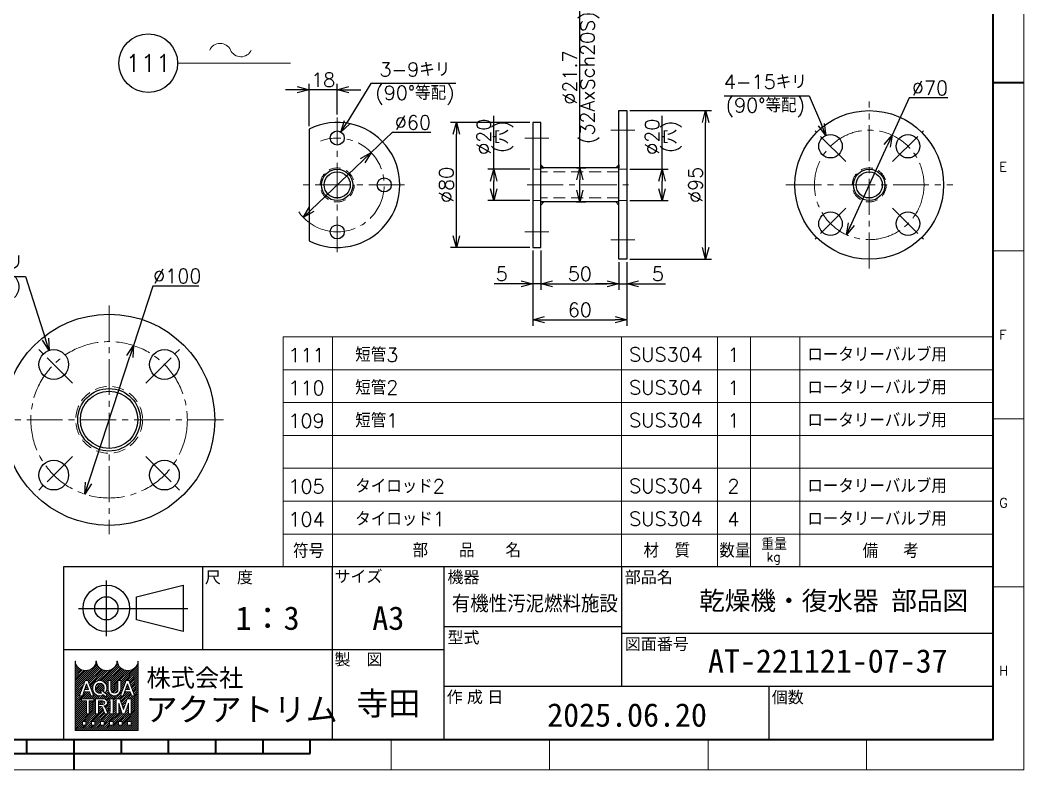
# Model space of a CAD drawing. Header units: millimetres. Extents: x 0 to 1252, y -17 to 882.
# Drawn here: x 611 to 1252, y 0 to 479 of the extents above; entities that cross this region are included whole.
import ezdxf
from ezdxf import colors
from ezdxf.entities.mleader import LeaderData, LeaderLine
from ezdxf.enums import TextEntityAlignment as Align
from ezdxf.math import Vec2, Vec3

# ---------------------------------------------------------------- set-up
doc = ezdxf.new("R2010")
doc.units = ezdxf.units.MM
doc.header["$LTSCALE"] = 1.2
doc.header["$PDMODE"] = 99
doc.header["$PDSIZE"] = 1
doc.linetypes.add('CENTER2', pattern=[28.575, 19.05, -3.175, 3.175, -3.175])
doc.linetypes.add('HIDDEN', pattern=[9.525, 6.35, -3.175])
for name, color, linetype, lineweight in [('04_HIDDEN', 2, 'HIDDEN', 13), ('05_CENTER', 4, 'CENTER2', 13), ('08_DIM', 3, 'Continuous', 13), ('90_FRAME', 5, 'Continuous', 35)]:
    doc.layers.add(name, color=color, linetype=linetype, lineweight=lineweight)
doc.layers.add('91_BLANK', color=5, linetype='Continuous', lineweight=0, plot=False)
doc.styles.add('KSS_TXT', font='txt.shx', dxfattribs={"bigfont": 'extfont2.shx'})
doc.styles.add('MS_G', font='MS Gothic.ttf')
doc.styles.get("Standard").update_dxf_attribs({"font": 'txt.shx', "bigfont": 'extfont2.shx'})
doc.styles.add('表題用', font='MS PGothic.ttf')
doc.dimstyles.new('KSS_DIM', dxfattribs={"dimscale": 3, "dimtxt": 3, "dimasz": 2.5, "dimexe": 1.25, "dimexo": 0.625, "dimtad": 1, "dimdsep": 46, "dimtxsty": 'KSS_TXT', "dimblk": 'OPEN30', "dimcen": 0, "dimazin": 2, "dimtfac": 0.75, "dimtmove": 0, "dimatfit": 3, "dimldrblk": 'OPEN30', "dimfxl": 1.25, "dimtolj": 1, "dimarcsym": 0})
doc.dimstyles.new('KSS_DIM$3', dxfattribs={"dimscale": 3, "dimtxt": 3, "dimasz": 2.5, "dimexe": 1.25, "dimexo": 0.625, "dimtad": 1, "dimtih": 1, "dimtoh": 1, "dimdsep": 46, "dimtxsty": 'KSS_TXT', "dimblk": 'OPEN30', "dimcen": 0, "dimazin": 2, "dimtfac": 0.75, "dimtofl": 0, "dimtmove": 0, "dimatfit": 3, "dimldrblk": 'OPEN30', "dimfxl": 1.25, "dimtolj": 1, "dimarcsym": 0})

# ---------------------------------------------------------------- blocks, each defined once
blk = doc.blocks.new('_Open30')
at = {"color": 0, "linetype": 'ByBlock', "lineweight": -2}
for p, q in [((-1, 0.268), (0, 0)), ((0, 0), (-1, -0.268)), ((0, 0), (-1, 0))]:
    blk.add_line(p, q, dxfattribs=at)
blk = doc.blocks.new('*D181')
at = {"layer": '08_DIM', "color": 0, "lineweight": -2, "transparency": 16777216}
for p, q in [((560.44, 315.53), (614.67, 315.53)), ((614.67, 315.53), (627.55, 275.38))]:
    blk.add_line(p, q, dxfattribs=at)
at = {"layer": 'Defpoints', "color": 0, "transparency": 16777216}
for p in [(629.84, 268.24), (635.65, 250.15)]:
    blk.add_point(p, dxfattribs=at)
at = {"layer": '08_DIM', "color": 0, "lineweight": -2, "transparency": 16777216, "xscale": 7.5, "yscale": 7.5, "zscale": 7.5, "rotation": 287.7879738579242}
blk.add_blockref('_Open30', (629.84, 268.24), dxfattribs=at)
at = {"layer": '08_DIM', "color": 0, "transparency": 16777216, "insert": (586.62, 315.53), "char_height": 9, "attachment_point": 5, "style": 'KSS_TXT'}
blk.add_mtext('\\A1;4-19キリ\\P(90°等配)', dxfattribs=at)
blk = doc.blocks.new('*D182')
at = {"layer": '08_DIM', "color": 0, "lineweight": -2, "transparency": 16777216}
for p, q in [((696.1, 309.38), (683.65, 271.35)), ((725.35, 309.38), (696.1, 309.38)), ((652.54, 176.32), (681.32, 264.23))]:
    blk.add_line(p, q, dxfattribs=at)
at = {"layer": 'Defpoints', "color": 0, "transparency": 16777216}
for p in [(683.65, 271.35), (652.54, 176.32)]:
    blk.add_point(p, dxfattribs=at)
at = {"layer": '08_DIM', "color": 0, "lineweight": -2, "transparency": 16777216, "xscale": 7.5, "yscale": 7.5, "zscale": 7.5}
for p, rotation in [((683.65, 271.35), 71.87372266160578), ((652.54, 176.32), 251.8737226616058)]:
    blk.add_blockref('_Open30', p, dxfattribs=dict(at, rotation=rotation))
at = {"layer": '08_DIM', "color": 0, "transparency": 16777216, "insert": (711.67, 315.76), "char_height": 9, "attachment_point": 5, "style": 'KSS_TXT'}
blk.add_mtext('\\A1;%%C100', dxfattribs=at)
blk = doc.blocks.new('*D183')
at = {"layer": '08_DIM', "color": 0, "lineweight": -2, "transparency": 16777216}
for p, q in [((795.83, 411.59), (795.83, 438.58)), ((813.83, 418.94), (813.83, 438.58)), ((788.33, 434.83), (780.83, 434.83)), ((813.83, 434.83), (795.83, 434.83)), ((821.33, 434.83), (828.83, 434.83))]:
    blk.add_line(p, q, dxfattribs=at)
at = {"layer": 'Defpoints', "color": 0, "transparency": 16777216}
for p in [(795.83, 434.83), (813.83, 417.07), (795.83, 409.72)]:
    blk.add_point(p, dxfattribs=at)
at = {"layer": '08_DIM', "color": 0, "lineweight": -2, "transparency": 16777216, "xscale": 7.5, "yscale": 7.5, "zscale": 7.5}
blk.add_blockref('_Open30', (795.83, 434.83), dxfattribs=at)
at = {"layer": '08_DIM', "color": 0, "lineweight": -2, "transparency": 16777216, "xscale": 7.5, "yscale": 7.5, "zscale": 7.5, "rotation": 180}
blk.add_blockref('_Open30', (813.83, 434.83), dxfattribs=at)
at = {"layer": '08_DIM', "color": 0, "transparency": 16777216, "insert": (804.83, 441.2), "char_height": 9, "attachment_point": 5, "style": 'KSS_TXT'}
blk.add_mtext('\\A1;18', dxfattribs=at)
blk = doc.blocks.new('*D184')
at = {"layer": '08_DIM', "color": 0, "lineweight": -2, "transparency": 16777216}
for p, q in [((913.81, 383.99), (913.81, 418.12)), ((936.94, 383.99), (910.06, 383.99)), ((913.81, 371.49), (913.81, 376.49)), ((936.94, 363.99), (910.06, 363.99))]:
    blk.add_line(p, q, dxfattribs=at)
at = {"layer": 'Defpoints', "color": 0, "transparency": 16777216}
for p in [(913.81, 383.99), (938.82, 383.99), (938.82, 363.99)]:
    blk.add_point(p, dxfattribs=at)
at = {"layer": '08_DIM', "color": 0, "lineweight": -2, "transparency": 16777216, "xscale": 7.5, "yscale": 7.5, "zscale": 7.5}
for p, rotation in [((913.81, 383.99), 90), ((913.81, 363.99), 270)]:
    blk.add_blockref('_Open30', p, dxfattribs=dict(at, rotation=rotation))
at = {"layer": '08_DIM', "color": 0, "transparency": 16777216, "char_height": 9, "attachment_point": 5, "rotation": 90, "style": 'KSS_TXT'}
for s, insert in [('\\A1;\\A1;%%c20', (907.43, 404.81)), ('\\A1;(穴)', (920.18, 404.81))]:
    blk.add_mtext(s, dxfattribs=dict(at, insert=insert))
blk = doc.blocks.new('*D185')
at = {"layer": '08_DIM', "color": 0, "lineweight": -2, "transparency": 16777216}
for p, q in [((936.94, 413.99), (886.17, 413.99)), ((889.92, 341.49), (889.92, 406.49)), ((936.94, 333.99), (886.17, 333.99))]:
    blk.add_line(p, q, dxfattribs=at)
at = {"layer": 'Defpoints', "color": 0, "transparency": 16777216}
for p in [(889.92, 413.99), (938.82, 413.99), (938.82, 333.99)]:
    blk.add_point(p, dxfattribs=at)
at = {"layer": '08_DIM', "color": 0, "lineweight": -2, "transparency": 16777216, "xscale": 7.5, "yscale": 7.5, "zscale": 7.5}
for p, rotation in [((889.92, 413.99), 90), ((889.92, 333.99), 270)]:
    blk.add_blockref('_Open30', p, dxfattribs=dict(at, rotation=rotation))
at = {"layer": '08_DIM', "color": 0, "transparency": 16777216, "insert": (883.55, 373.99), "char_height": 9, "attachment_point": 5, "rotation": 90, "style": 'KSS_TXT'}
blk.add_mtext('\\A1;\\A1;%%c80', dxfattribs=at)
blk = doc.blocks.new('*D186')
at = {"layer": '08_DIM', "color": 0, "lineweight": -2, "transparency": 16777216}
for p, q in [((1021.38, 383.99), (1021.38, 418.12)), ((1000.69, 383.99), (1025.13, 383.99)), ((1021.38, 371.49), (1021.38, 376.49)), ((1000.69, 363.99), (1025.13, 363.99))]:
    blk.add_line(p, q, dxfattribs=at)
at = {"layer": 'Defpoints', "color": 0, "transparency": 16777216}
for p in [(998.82, 383.99), (1021.38, 383.99), (998.82, 363.99)]:
    blk.add_point(p, dxfattribs=at)
at = {"layer": '08_DIM', "color": 0, "lineweight": -2, "transparency": 16777216, "xscale": 7.5, "yscale": 7.5, "zscale": 7.5}
for p, rotation in [((1021.38, 383.99), 90), ((1021.38, 363.99), 270)]:
    blk.add_blockref('_Open30', p, dxfattribs=dict(at, rotation=rotation))
at = {"layer": '08_DIM', "color": 0, "transparency": 16777216, "char_height": 9, "attachment_point": 5, "rotation": 90, "style": 'KSS_TXT'}
for s, insert in [('\\A1;\\A1;%%c20', (1015.01, 404.81)), ('\\A1;(穴)', (1027.76, 404.81))]:
    blk.add_mtext(s, dxfattribs=dict(at, insert=insert))
blk = doc.blocks.new('*D187')
at = {"layer": '08_DIM', "color": 0, "lineweight": -2, "transparency": 16777216}
for p, q in [((1000.69, 421.49), (1052.9, 421.49)), ((1049.15, 333.99), (1049.15, 413.99)), ((1000.69, 326.49), (1052.9, 326.49))]:
    blk.add_line(p, q, dxfattribs=at)
at = {"layer": 'Defpoints', "color": 0, "transparency": 16777216}
for p in [(998.82, 421.49), (1049.15, 421.49), (998.82, 326.49)]:
    blk.add_point(p, dxfattribs=at)
at = {"layer": '08_DIM', "color": 0, "lineweight": -2, "transparency": 16777216, "xscale": 7.5, "yscale": 7.5, "zscale": 7.5}
for p, rotation in [((1049.15, 421.49), 90), ((1049.15, 326.49), 270)]:
    blk.add_blockref('_Open30', p, dxfattribs=dict(at, rotation=rotation))
at = {"layer": '08_DIM', "color": 0, "transparency": 16777216, "insert": (1042.77, 373.99), "char_height": 9, "attachment_point": 5, "rotation": 90, "style": 'KSS_TXT'}
blk.add_mtext('\\A1;\\A1;%%c95', dxfattribs=at)
blk = doc.blocks.new('*D188')
at = {"layer": '08_DIM', "color": 0, "lineweight": -2, "transparency": 16777216}
for p, q in [((938.82, 332.12), (938.82, 307.01)), ((943.82, 332.12), (943.82, 307.01)), ((931.32, 310.76), (914.07, 310.76)), ((943.82, 310.76), (938.82, 310.76)), ((951.32, 310.76), (958.82, 310.76))]:
    blk.add_line(p, q, dxfattribs=at)
at = {"layer": 'Defpoints', "color": 0, "transparency": 16777216}
for p in [(938.82, 333.99), (943.82, 333.99), (938.82, 310.76)]:
    blk.add_point(p, dxfattribs=at)
at = {"layer": '08_DIM', "color": 0, "lineweight": -2, "transparency": 16777216, "xscale": 7.5, "yscale": 7.5, "zscale": 7.5}
blk.add_blockref('_Open30', (938.82, 310.76), dxfattribs=at)
at = {"layer": '08_DIM', "color": 0, "lineweight": -2, "transparency": 16777216, "xscale": 7.5, "yscale": 7.5, "zscale": 7.5, "rotation": 180}
blk.add_blockref('_Open30', (943.82, 310.76), dxfattribs=at)
at = {"layer": '08_DIM', "color": 0, "transparency": 16777216, "insert": (918.94, 317.14), "char_height": 9, "attachment_point": 5, "style": 'KSS_TXT'}
blk.add_mtext('\\A1;5', dxfattribs=at)
blk = doc.blocks.new('*D189')
at = {"layer": '08_DIM', "color": 0, "lineweight": -2, "transparency": 16777216}
for p, q in [((943.82, 332.12), (943.82, 307.01)), ((993.82, 324.62), (993.82, 307.01)), ((951.32, 310.76), (986.32, 310.76))]:
    blk.add_line(p, q, dxfattribs=at)
at = {"layer": 'Defpoints', "color": 0, "transparency": 16777216}
for p in [(943.82, 333.99), (993.82, 326.49), (993.82, 310.76)]:
    blk.add_point(p, dxfattribs=at)
at = {"layer": '08_DIM', "color": 0, "lineweight": -2, "transparency": 16777216, "xscale": 7.5, "yscale": 7.5, "zscale": 7.5, "rotation": 180}
blk.add_blockref('_Open30', (943.82, 310.76), dxfattribs=at)
at = {"layer": '08_DIM', "color": 0, "lineweight": -2, "transparency": 16777216, "xscale": 7.5, "yscale": 7.5, "zscale": 7.5}
blk.add_blockref('_Open30', (993.82, 310.76), dxfattribs=at)
at = {"layer": '08_DIM', "color": 0, "transparency": 16777216, "insert": (968.82, 317.14), "char_height": 9, "attachment_point": 5, "style": 'KSS_TXT'}
blk.add_mtext('\\A1;50', dxfattribs=at)
blk = doc.blocks.new('*D190')
at = {"layer": '08_DIM', "color": 0, "lineweight": -2, "transparency": 16777216}
for p, q in [((938.82, 332.12), (938.82, 284.02)), ((998.82, 324.62), (998.82, 284.02)), ((946.32, 287.77), (991.32, 287.77))]:
    blk.add_line(p, q, dxfattribs=at)
at = {"layer": 'Defpoints', "color": 0, "transparency": 16777216}
for p in [(938.82, 333.99), (998.82, 326.49), (998.82, 287.77)]:
    blk.add_point(p, dxfattribs=at)
at = {"layer": '08_DIM', "color": 0, "lineweight": -2, "transparency": 16777216, "xscale": 7.5, "yscale": 7.5, "zscale": 7.5, "rotation": 180}
blk.add_blockref('_Open30', (938.82, 287.77), dxfattribs=at)
at = {"layer": '08_DIM', "color": 0, "lineweight": -2, "transparency": 16777216, "xscale": 7.5, "yscale": 7.5, "zscale": 7.5}
blk.add_blockref('_Open30', (998.82, 287.77), dxfattribs=at)
at = {"layer": '08_DIM', "color": 0, "transparency": 16777216, "insert": (968.82, 294.14), "char_height": 9, "attachment_point": 5, "style": 'KSS_TXT'}
blk.add_mtext('\\A1;60', dxfattribs=at)
blk = doc.blocks.new('*D191')
at = {"layer": '08_DIM', "color": 0, "lineweight": -2, "transparency": 16777216}
for p, q in [((993.82, 324.62), (993.82, 307.01)), ((998.82, 324.62), (998.82, 307.01)), ((986.32, 310.76), (978.82, 310.76)), ((993.82, 310.76), (998.82, 310.76)), ((1006.32, 310.76), (1023.57, 310.76))]:
    blk.add_line(p, q, dxfattribs=at)
at = {"layer": 'Defpoints', "color": 0, "transparency": 16777216}
for p in [(993.82, 326.49), (998.82, 326.49), (998.82, 310.76)]:
    blk.add_point(p, dxfattribs=at)
at = {"layer": '08_DIM', "color": 0, "lineweight": -2, "transparency": 16777216, "xscale": 7.5, "yscale": 7.5, "zscale": 7.5}
blk.add_blockref('_Open30', (993.82, 310.76), dxfattribs=at)
at = {"layer": '08_DIM', "color": 0, "lineweight": -2, "transparency": 16777216, "xscale": 7.5, "yscale": 7.5, "zscale": 7.5, "rotation": 180}
blk.add_blockref('_Open30', (998.82, 310.76), dxfattribs=at)
at = {"layer": '08_DIM', "color": 0, "transparency": 16777216, "insert": (1018.69, 317.14), "char_height": 9, "attachment_point": 5, "style": 'KSS_TXT'}
blk.add_mtext('\\A1;5', dxfattribs=at)
blk = doc.blocks.new('*D192')
at = {"layer": '08_DIM', "color": 0, "lineweight": -2, "transparency": 16777216}
for p, q in [((835.39, 438.8), (820.15, 414.2)), ((889.61, 438.8), (835.39, 438.8))]:
    blk.add_line(p, q, dxfattribs=at)
at = {"layer": 'Defpoints', "color": 0, "transparency": 16777216}
for p in [(816.2, 407.82), (811.46, 400.17)]:
    blk.add_point(p, dxfattribs=at)
at = {"layer": '08_DIM', "color": 0, "lineweight": -2, "transparency": 16777216, "xscale": 7.5, "yscale": 7.5, "zscale": 7.5, "rotation": 238.2282485110511}
blk.add_blockref('_Open30', (816.2, 407.82), dxfattribs=at)
at = {"layer": '08_DIM', "color": 0, "transparency": 16777216, "insert": (863.44, 438.8), "char_height": 9, "attachment_point": 5, "style": 'KSS_TXT'}
blk.add_mtext('\\A1;3-9キリ\\P(90°等配)', dxfattribs=at)
blk = doc.blocks.new('*D193')
at = {"layer": '08_DIM', "color": 0, "lineweight": -2, "transparency": 16777216}
for p, q in [((848.86, 407.49), (835.51, 394.73)), ((873.67, 407.49), (848.86, 407.49)), ((792.15, 353.26), (830.09, 389.54))]:
    blk.add_line(p, q, dxfattribs=at)
at = {"layer": 'Defpoints', "color": 0, "transparency": 16777216}
for p in [(835.51, 394.73), (792.15, 353.26)]:
    blk.add_point(p, dxfattribs=at)
at = {"layer": '08_DIM', "color": 0, "lineweight": -2, "transparency": 16777216, "xscale": 7.5, "yscale": 7.5, "zscale": 7.5}
for p, rotation in [((835.51, 394.73), 43.71667959948837), ((792.15, 353.26), 223.7166795994884)]:
    blk.add_blockref('_Open30', p, dxfattribs=dict(at, rotation=rotation))
at = {"layer": '08_DIM', "color": 0, "transparency": 16777216, "insert": (862.2, 413.86), "char_height": 9, "attachment_point": 5, "style": 'KSS_TXT'}
blk.add_mtext('\\A1;%%C60', dxfattribs=at)
blk = doc.blocks.new('*D194')
at = {"layer": '08_DIM', "color": 0, "lineweight": -2, "transparency": 16777216}
for p, q in [((1061.1, 430.88), (1115.33, 430.88)), ((1115.33, 430.88), (1123.08, 412.56))]:
    blk.add_line(p, q, dxfattribs=at)
at = {"layer": 'Defpoints', "color": 0, "transparency": 16777216}
for p in [(1126.01, 405.65), (1131.85, 391.84)]:
    blk.add_point(p, dxfattribs=at)
at = {"layer": '08_DIM', "color": 0, "lineweight": -2, "transparency": 16777216, "xscale": 7.5, "yscale": 7.5, "zscale": 7.5, "rotation": 292.9416918718549}
blk.add_blockref('_Open30', (1126.01, 405.65), dxfattribs=at)
at = {"layer": '08_DIM', "color": 0, "transparency": 16777216, "insert": (1087.28, 430.88), "char_height": 9, "attachment_point": 5, "style": 'KSS_TXT'}
blk.add_mtext('\\A1;4-15キリ\\P(90°等配)', dxfattribs=at)
blk = doc.blocks.new('*D195')
at = {"layer": '08_DIM', "color": 0, "lineweight": -2, "transparency": 16777216}
for p, q in [((1179.17, 429.58), (1168.27, 405.81)), ((1203.92, 429.58), (1179.17, 429.58)), ((1139.09, 342.18), (1165.14, 398.99))]:
    blk.add_line(p, q, dxfattribs=at)
at = {"layer": 'Defpoints', "color": 0, "transparency": 16777216}
for p in [(1168.27, 405.81), (1139.09, 342.18)]:
    blk.add_point(p, dxfattribs=at)
at = {"layer": '08_DIM', "color": 0, "lineweight": -2, "transparency": 16777216, "xscale": 7.5, "yscale": 7.5, "zscale": 7.5}
for p, rotation in [((1168.27, 405.81), 65.36267819311438), ((1139.09, 342.18), 245.3626781931144)]:
    blk.add_blockref('_Open30', p, dxfattribs=dict(at, rotation=rotation))
at = {"layer": '08_DIM', "color": 0, "transparency": 16777216, "insert": (1192.48, 435.95), "char_height": 9, "attachment_point": 5, "style": 'KSS_TXT'}
blk.add_mtext('\\A1;%%C70', dxfattribs=at)
blk = doc.blocks.new('AM_BALLOON1')
at = {"transparency": 16777216}
blk.add_circle((0, 0), 5, dxfattribs=at)
blk.add_attdef('B_NUMBER', text='', height=3, dxfattribs=at).set_placement((0, 0), align=Align.MIDDLE_CENTER)
blk = doc.blocks.new('_OPEN')
at = {"color": 0, "linetype": 'ByBlock'}
for p, q in [((-1, 0.167), (0, 0)), ((0, 0), (-1, -0.167)), ((0, 0), (-1, 0))]:
    blk.add_line(p, q, dxfattribs=at)
blk = doc.blocks.new('p1ba05')
for centre, start, end in [((-2.95, 0.29), 24.2276, 155.5758), ((0, 1.62), 204.2276, 335.5758)]:
    blk.add_arc(centre, 1.62, start, end)
blk = doc.blocks.new('*D196')
at = {"layer": '08_DIM', "color": 0, "lineweight": -2, "transparency": 16777216}
for p, q in [((968.82, 384.84), (968.82, 492.84)), ((966.6, 384.84), (972.57, 384.84)), ((968.82, 370.64), (968.82, 377.34)), ((966.6, 363.14), (972.57, 363.14))]:
    blk.add_line(p, q, dxfattribs=at)
at = {"layer": 'Defpoints', "color": 0, "transparency": 16777216}
for p in [(964.73, 384.84), (968.82, 384.84), (964.73, 363.14)]:
    blk.add_point(p, dxfattribs=at)
at = {"layer": '08_DIM', "color": 0, "lineweight": -2, "transparency": 16777216, "xscale": 7.5, "yscale": 7.5, "zscale": 7.5}
for p, rotation in [((968.82, 384.84), 90), ((968.82, 363.14), 270)]:
    blk.add_blockref('_Open30', p, dxfattribs=dict(at, rotation=rotation))
at = {"layer": '08_DIM', "color": 0, "transparency": 16777216, "char_height": 9, "attachment_point": 5, "rotation": 90, "style": 'KSS_TXT'}
for s, insert in [('\\A1;(32AxSch20S)', (975.19, 442.59)), ('\\A1;\\A1;%%c21.7', (962.44, 442.59))]:
    blk.add_mtext(s, dxfattribs=dict(at, insert=insert))

msp = doc.modelspace()

# ---------------------------------------------------------------- hatches: boundary and pattern name
at = {"layer": '90_FRAME', "lineweight": 5}
h = msp.add_hatch(dxfattribs=at)
h.set_pattern_fill('_USER', color=4, scale=0.9, angle=45, pattern_type=0)
h.set_pattern_definition([(45, (-1212.831, -19.19725), (-0.6363961, 0.6363961), [])])
edge = h.paths.add_edge_path()
edge.add_arc((686.7571, 69.336), 0.1921, 90, 180)
edge.add_ellipse((680.0329, 69.336), major_axis=(-6.5321, 0), ratio=0.88235294, start_angle=360, end_angle=540, ccw=False)
edge.add_arc((673.3087, 69.336), 0.1921, 3.187318, 180)
edge.add_ellipse((666.5845, 69.336), major_axis=(-6.5321, 0), ratio=0.88235294, start_angle=360, end_angle=540, ccw=False)
edge.add_arc((659.8604, 69.336), 0.1921, 3.187318, 180)
edge.add_ellipse((653.1362, 69.336), major_axis=(-6.5321, 0), ratio=0.88235294, start_angle=360, end_angle=540, ccw=False)
edge.add_arc((646.412, 69.336), 0.1921, 3.187318, 90)
edge.add_line((646.412, 69.5281), (646.412, 25.1486))
edge.add_line((646.412, 25.1486), (686.7571, 25.1486))
edge.add_line((686.7571, 25.1486), (686.7571, 69.5281))
h.paths.add_polyline_path([(652.9177, 57.076), (654.5106, 57.076), (658.1329, 47.5162), (658.1329, 47.4701), (656.4084, 47.4701), (655.5066, 50.0026), (651.9601, 50.0026), (652.48, 51.4627), (654.9867, 51.4627), (653.7142, 55.0364), (651.0199, 47.4701), (649.2954, 47.4701), (649.2954, 47.5162)], flags=16)
edge = h.paths.add_edge_path(flags=16)
edge.add_ellipse((662.1419, 52.8494), major_axis=(-4.4187, 0), ratio=0.95652174, start_angle=180, end_angle=360, ccw=False)
edge.add_line((666.5607, 52.8494), (666.5607, 51.6967))
edge.add_ellipse((662.1419, 51.6967), major_axis=(-4.4187, 0), ratio=0.95652174, start_angle=142.1052553, end_angle=180, ccw=False)
edge.add_line((665.6289, 49.1007), (664.3909, 50.1208))
edge.add_ellipse((662.1419, 51.8097), major_axis=(2.8176, 0), ratio=0.99503582, start_angle=-37.0427633, end_angle=0)
edge.add_line((664.9595, 51.8096), (664.9595, 52.7364))
edge.add_ellipse((662.1419, 52.7364), major_axis=(2.8176, 0), ratio=0.99471826, start_angle=360, end_angle=540)
edge.add_line((659.3243, 52.7364), (659.3243, 51.8096))
edge.add_ellipse((662.1419, 51.8097), major_axis=(2.8176, 0), ratio=0.99503582, start_angle=-180, end_angle=-65.7579487)
edge.add_line((663.2988, 49.2534), (662.5143, 50.0168))
edge.add_line((662.5143, 50.0168), (663.3653, 50.9205))
edge.add_line((663.3653, 50.9205), (666.9235, 47.9885))
edge.add_line((666.9235, 47.9885), (665.8116, 46.8078))
edge.add_line((665.8116, 46.8078), (664.4759, 48.1078))
edge.add_ellipse((662.1419, 51.6967), major_axis=(-4.4187, 0), ratio=0.95652174, start_angle=0, end_angle=121.8836247, ccw=False)
edge.add_line((657.7232, 51.6967), (657.7232, 52.8494))
h.paths.add_polyline_path([(658.4186, 45.5489), (658.4186, 44.2041), (655.5368, 44.2041, 0.41421356), (655.3447, 44.0119), (655.3447, 35.9429), (653.6156, 35.9429), (653.6156, 44.0119, 0.41421356), (653.4235, 44.2041), (650.5417, 44.2041), (650.5417, 45.5489)], flags=16)
edge = h.paths.add_edge_path(flags=16)
edge.add_line((659.5137, 45.5489), (663.9324, 45.5489))
edge.add_ellipse((663.9324, 43.022), major_axis=(-3.1012, 0), ratio=0.8148203, start_angle=111.3869747, end_angle=270, ccw=False)
edge.add_arc((664.408, 39.5974), 1.2561, 22.2729523, 58.553113, ccw=False)
edge.add_line((665.5704, 40.0735), (667.2257, 36.0198))
edge.add_line((667.2257, 36.0198), (667.2257, 35.9429))
edge.add_line((667.2257, 35.9429), (665.3622, 35.9429))
edge.add_line((665.3622, 35.9429), (663.8998, 40.0135))
edge.add_arc((663.1869, 39.7266), 0.7685, 21.9282979, 90)
edge.add_line((663.1869, 40.495), (661.3004, 40.495))
edge.add_line((661.3004, 40.495), (661.3004, 41.8399))
edge.add_line((661.3004, 41.8399), (664.1629, 41.8399))
edge.add_arc((664.1217, 43.022), 1.1828, 271.9970571, 448.0029429)
edge.add_line((664.1629, 44.2041), (661.2427, 44.2041))
edge.add_line((661.2427, 44.2041), (661.2427, 35.9429))
edge.add_line((661.2427, 35.9429), (659.5137, 35.9429))
edge.add_line((659.5137, 35.9429), (659.5137, 45.5489))
h.paths.add_polyline_path([(667.4488, 57.076), (669.1778, 57.076), (669.1778, 51.6967, 0.17503056), (669.9406, 49.4951, 0.25714961), (673.0259, 49.4951, 0.17503056), (673.7887, 51.6967), (673.7887, 57.076), (675.5178, 57.076), (675.5178, 51.3492, -0.37939124), (671.7714, 47.4701), (671.1951, 47.4701, -0.37939124), (667.4488, 51.3492)], flags=16)
h.paths.add_polyline_path([(668.6827, 45.5489), (670.796, 45.5489), (670.796, 44.2041, 0.41421356), (670.6039, 44.0119), (670.6039, 37.4799, 0.41421356), (670.796, 37.2878), (670.796, 35.9429), (668.6827, 35.9429), (668.6827, 37.2878, 0.41421356), (668.8748, 37.4799), (668.8748, 44.0119, 0.41421356), (668.6827, 44.2041)], flags=16)
h.paths.add_polyline_path([(672.5269, 45.5489), (675.0359, 45.5489), (677.3299, 38.5722), (679.6239, 45.5489), (682.1345, 45.5489), (682.1345, 35.9429), (680.4054, 35.9429), (680.4054, 42.6671), (678.1944, 35.9429), (676.4654, 35.9429), (674.2544, 42.6671), (674.256, 35.9429), (672.5269, 35.9429)], flags=16)
h.paths.add_polyline_path([(679.0427, 57.076), (680.6356, 57.076), (684.2579, 47.5162), (684.2579, 47.4701), (682.5334, 47.4701), (681.6316, 50.0026), (678.0851, 50.0026), (678.605, 51.4627), (681.1117, 51.4627), (679.8392, 55.0364), (677.1449, 47.4701), (675.4204, 47.4701), (675.4204, 47.5162)], flags=16)
h.paths.add_polyline_path([(651.0229, 30.9121), (653.3283, 30.9121), (653.3283, 28.6067), (651.0229, 28.6067)], flags=16)
h.paths.add_polyline_path([(656.7865, 30.9121), (659.0919, 30.9121), (659.0919, 28.6067), (656.7865, 28.6067)], flags=16)
h.paths.add_polyline_path([(662.55, 30.9121), (664.8555, 30.9121), (664.8555, 28.6067), (662.55, 28.6067)], flags=16)
h.paths.add_polyline_path([(668.3136, 30.9121), (670.619, 30.9121), (670.619, 28.6067), (668.3136, 28.6067)], flags=16)
h.paths.add_polyline_path([(674.0772, 30.9121), (676.3826, 30.9121), (676.3826, 28.6067), (674.0772, 28.6067)], flags=16)
h.paths.add_polyline_path([(679.8408, 30.9121), (682.1462, 30.9121), (682.1462, 28.6067), (679.8408, 28.6067)], flags=16)

# ---------------------------------------------------------------- linework, layer by layer
at = {"color": 0}
for p, q in [((795.8313, 409.7161), (795.8313, 338.2738)), ((993.8167, 384.8449), (943.8167, 384.8449)), ((993.8167, 363.1449), (943.8167, 363.1449))]:
    msp.add_line(p, q, dxfattribs=at)
for points in [[(993.8167, 326.4949), (993.8167, 421.4949), (998.8167, 421.4949), (998.8167, 326.4949)], [(938.8167, 333.9949), (943.8167, 333.9949), (943.8167, 413.9949), (938.8167, 413.9949)]]:
    msp.add_lwpolyline(points, close=True, dxfattribs=at)
at = {"color": 3}
for points in [[(943.8167, 384.8449), (945.8167, 384.8449), (943.8167, 386.8449), (943.8167, 386.8449)], [(993.8167, 384.8449), (991.8167, 384.8449), (993.8167, 386.8449), (993.8167, 386.8449)], [(943.8167, 363.1449), (945.8167, 363.1449), (943.8167, 361.1449), (943.8167, 361.1449)], [(993.8167, 363.1449), (991.8167, 363.1449), (993.8167, 361.1449), (993.8167, 361.1449)]]:
    msp.add_lwpolyline(points, close=True, dxfattribs=at)
at = {"color": 0}
for centre, radius in [((1153.6797, 373.9949), 47.5), ((813.8313, 403.9949), 4.5), ((1128.9309, 398.7437), 7.5), ((1178.4284, 398.7437), 7.5), ((813.8313, 373.9949), 10), ((813.8313, 373.9949), 8.35), ((843.8313, 373.9949), 4.5), ((1153.6797, 373.9949), 10), ((1153.6797, 373.9949), 8.35), ((1128.9309, 349.2462), 7.5), ((1178.4284, 349.2462), 7.5), ((813.8313, 343.9949), 4.5), ((668.0991, 223.8361), 67.5), ((632.7438, 259.1915), 9.5), ((703.4545, 259.1915), 9.5), ((668.0991, 223.8361), 20), ((668.0991, 223.8361), 18.35), ((632.7438, 188.4808), 9.5), ((703.4545, 188.4808), 9.5)]:
    msp.add_circle(centre, radius, dxfattribs=at)
msp.add_arc((813.8313, 373.9949), 40, 243.256316, 116.743684, dxfattribs=at)
at = {"layer": '04_HIDDEN'}
for p, q in [((938.8167, 383.9949), (943.8167, 383.9949)), ((993.8167, 382.3449), (943.8167, 382.3449)), ((993.8167, 383.9949), (998.8167, 383.9949)), ((993.8167, 365.6449), (943.8167, 365.6449)), ((938.8167, 363.9949), (943.8167, 363.9949)), ((993.8167, 363.9949), (998.8167, 363.9949))]:
    msp.add_line(p, q, dxfattribs=at)
for centre, radius in [((813.8313, 373.9949), 10.85), ((1153.6797, 373.9949), 10.85), ((668.0991, 223.8361), 21.35)]:
    msp.add_circle(centre, radius, dxfattribs=at)
at = {"layer": '05_CENTER'}
for p, q in [((1153.6797, 320.6635), (1153.6797, 427.3263)), ((813.8313, 330.9203), (813.8313, 417.0695)), ((933.6992, 403.9949), (948.9367, 403.9949)), ((988.6992, 408.9949), (1003.9367, 408.9949)), ((1138.7913, 388.8833), (1119.0706, 408.604)), ((1168.5681, 388.8833), (1188.2888, 408.604)), ((856.906, 373.9949), (791.5177, 373.9949)), ((935.2217, 373.9949), (1003.3618, 373.9949)), ((1100.3483, 373.9949), (1207.0111, 373.9949)), ((1138.7913, 359.1066), (1119.0706, 339.3858)), ((1168.5681, 359.1066), (1188.2888, 339.3858)), ((933.6992, 343.9949), (948.9367, 343.9949)), ((988.6992, 338.9949), (1003.9367, 338.9949)), ((668.0991, 296.9763), (668.0991, 150.696)), ((644.6693, 247.2659), (620.8182, 271.117)), ((691.5289, 247.2659), (715.38, 271.117)), ((741.2393, 223.8361), (594.959, 223.8361)), ((644.6693, 200.4063), (620.8182, 176.5552)), ((691.5289, 200.4063), (715.38, 176.5552))]:
    msp.add_line(p, q, dxfattribs=at)
for centre, radius in [((1153.6797, 373.9949), 35), ((668.0991, 223.8361), 50)]:
    msp.add_circle(centre, radius, dxfattribs=at)
msp.add_arc((813.8313, 373.9949), 30, 248.9918986, 111.0081014, dxfattribs=at)
at = {"layer": '08_DIM'}
msp.add_line((711.909, 451.8176), (784.0414, 451.8176), dxfattribs=at)
msp.add_arc((813.8313, 373.9949), 30, 215.0674648, 248.9918986, dxfattribs=at)
at = {"layer": '90_FRAME'}
for p, q in [((1252.4882, 439.2187), (1232.8858, 439.2187)), ((615.6588, 10.4675), (615.6588, 19.5147)), ((645.8162, 0), (645.8162, 19.5147)), ((675.9737, 10.4675), (675.9737, 19.5147)), ((706.1311, 10.4675), (706.1311, 19.5147)), ((736.2885, 10.4675), (736.2885, 19.5147)), ((766.4459, 10.4675), (766.4459, 19.5147)), ((796.6034, 10.4675), (796.6034, 19.5147)), ((495.0291, 10.4675), (796.6034, 10.4675))]:
    msp.add_line(p, q, dxfattribs=at)
at = {"layer": '90_FRAME', "color": 4, "lineweight": 13}
for p, q in [((1252.4882, 331.8496), (1232.8858, 331.8496)), ((779.2215, 276.829), (1232.8858, 276.829)), ((779.2216, 276.829), (779.2216, 129.829)), ((810.7215, 276.829), (810.7215, 129.829)), ((995.493, 276.829), (995.493, 129.829)), ((1056.8253, 276.829), (1056.8253, 129.829)), ((1077.8253, 276.829), (1077.8253, 129.829)), ((1109.3253, 276.829), (1109.3253, 129.829)), ((779.2215, 255.829), (1232.8858, 255.829)), ((779.2215, 234.829), (1232.8858, 234.829)), ((1252.4882, 224.4805), (1232.8858, 224.4805)), ((779.2215, 213.829), (1232.8858, 213.829)), ((779.2215, 192.829), (1232.8858, 192.829)), ((779.2215, 171.829), (1232.8858, 171.829)), ((779.2215, 150.829), (1232.8858, 150.829)), ((1252.4882, 117.1114), (1232.8858, 117.1114)), ((848.263, 0), (848.263, 19.5147)), ((949.4864, 0), (949.4864, 19.5147)), ((1050.7098, 0), (1050.7098, 19.5147)), ((1151.9332, 0), (1151.9332, 19.5147))]:
    msp.add_line(p, q, dxfattribs=at)
at = {"layer": '90_FRAME', "color": 0, "lineweight": 25}
for p, q in [((727.9858, 76.7933), (727.9858, 129.829)), ((810.7215, 19.5147), (810.7215, 129.829)), ((882.2073, 19.5147), (882.2073, 129.829)), ((995.493, 129.829), (995.493, 53.4575)), ((666.3583, 85.4911), (666.3583, 121.1311)), ((648.5383, 103.3111), (718.3333, 103.3111)), ((882.2073, 91.6433), (995.493, 91.6433)), ((995.493, 87.4004), (1232.8858, 87.4004)), ((882.2073, 76.7933), (638.8858, 76.7933)), ((882.2073, 53.4575), (1232.8858, 53.4575)), ((1089.6144, 53.4575), (1089.6144, 19.5147))]:
    msp.add_line(p, q, dxfattribs=at)
at = {"layer": '90_FRAME', "color": 4, "lineweight": 5}
for p, q in [((646.412, 25.1486), (646.412, 69.5281)), ((686.7571, 69.5281), (686.7571, 25.1486)), ((649.2954, 47.5162), (652.9177, 57.076)), ((651.0199, 47.4701), (653.7142, 55.0364)), ((651.9601, 50.0026), (652.48, 51.4627)), ((652.48, 51.4627), (654.9867, 51.4627)), ((652.9177, 57.076), (654.5106, 57.076)), ((654.9867, 51.4627), (653.7142, 55.0364)), ((658.1329, 47.5162), (654.5106, 57.076)), ((657.7232, 52.8494), (657.7232, 51.6967)), ((659.3243, 52.7364), (659.3243, 51.8142)), ((664.9595, 52.7364), (664.9595, 51.8142)), ((666.5607, 52.8494), (666.5607, 51.6967)), ((667.4488, 51.3492), (667.4488, 57.076)), ((669.1778, 57.076), (667.4488, 57.076)), ((669.1778, 51.6967), (669.1778, 57.076)), ((673.7887, 51.6967), (673.7887, 57.076)), ((673.7887, 57.076), (675.5178, 57.076)), ((675.4204, 47.5162), (679.0427, 57.076)), ((675.5178, 51.3492), (675.5178, 57.076)), ((677.1449, 47.4701), (679.8392, 55.0364)), ((678.0851, 50.0026), (678.605, 51.4627)), ((678.605, 51.4627), (681.1117, 51.4627)), ((679.0427, 57.076), (680.6356, 57.076)), ((681.1117, 51.4627), (679.8392, 55.0364)), ((684.2579, 47.5162), (680.6356, 57.076)), ((649.2954, 47.4701), (649.2954, 47.5162)), ((649.2954, 47.5162), (649.2954, 47.5162)), ((649.2954, 47.4701), (649.2954, 47.5162)), ((649.2954, 47.4701), (651.0199, 47.4701)), ((650.5417, 45.5489), (658.4186, 45.5489)), ((650.5417, 45.5489), (650.5417, 44.2041)), ((651.9601, 50.0026), (655.5066, 50.0026)), ((656.4084, 47.4701), (655.5066, 50.0026)), ((658.1329, 47.4701), (656.4084, 47.4701)), ((658.1329, 47.4701), (658.1329, 47.5162)), ((658.4186, 45.5489), (658.4186, 44.2041)), ((659.5137, 45.5489), (659.5137, 35.9429)), ((659.5137, 45.5489), (663.9324, 45.5489)), ((662.5143, 50.0168), (663.3653, 50.9205)), ((662.5143, 50.0168), (663.2988, 49.2534)), ((663.3653, 50.9205), (666.9235, 47.9885)), ((664.3909, 50.1208), (665.6289, 49.1007)), ((664.4759, 48.1078), (665.8116, 46.8078)), ((665.8116, 46.8078), (666.9235, 47.9885)), ((668.6827, 45.5489), (670.796, 45.5489)), ((668.6827, 45.5489), (668.6827, 44.2041)), ((670.796, 45.5489), (670.796, 44.2041)), ((671.7714, 47.4701), (671.1951, 47.4701)), ((672.5269, 45.5489), (672.5269, 35.9429)), ((672.5269, 45.5489), (675.0359, 45.5489)), ((677.3299, 38.5722), (675.0359, 45.5489)), ((675.4204, 47.4701), (675.4204, 47.5162)), ((675.4204, 47.5162), (675.4204, 47.5162)), ((675.4204, 47.4701), (675.4204, 47.5162)), ((675.4204, 47.4701), (677.1449, 47.4701)), ((677.3299, 38.5722), (679.6239, 45.5489)), ((678.0851, 50.0026), (681.6316, 50.0026)), ((682.1345, 45.5489), (679.6239, 45.5489)), ((682.5334, 47.4701), (681.6316, 50.0026)), ((682.1345, 35.9429), (682.1345, 45.5489)), ((684.2579, 47.4701), (682.5334, 47.4701)), ((684.2579, 47.4701), (684.2579, 47.5162)), ((650.5417, 44.2041), (653.4235, 44.2041)), ((653.6156, 35.9429), (653.6156, 44.0119)), ((655.3447, 35.9429), (655.3447, 44.0119)), ((655.5368, 44.2041), (658.4186, 44.2041)), ((661.2427, 35.9429), (661.2427, 44.2041)), ((661.2427, 44.2041), (664.1629, 44.2041)), ((661.3004, 40.495), (661.3004, 41.8399)), ((661.3004, 41.8399), (664.1629, 41.8399)), ((661.3004, 40.495), (663.1869, 40.495)), ((663.8998, 40.0135), (665.3622, 35.9429)), ((665.5704, 40.0735), (667.2257, 36.0198)), ((668.8748, 37.4799), (668.8748, 44.0119)), ((670.6039, 37.4799), (670.6039, 44.0119)), ((674.256, 35.9429), (674.2544, 42.6671)), ((676.4654, 35.9429), (674.2544, 42.6671)), ((678.1944, 35.9429), (680.4054, 42.6671)), ((680.4054, 42.6671), (680.4054, 35.9429)), ((653.6156, 35.9429), (655.3447, 35.9429)), ((659.5137, 35.9429), (661.2427, 35.9429)), ((665.3622, 35.9429), (667.2257, 35.9429)), ((667.2257, 36.0198), (667.2257, 35.9429)), ((668.6827, 35.9429), (668.6827, 37.2878)), ((668.6827, 35.9429), (670.796, 35.9429)), ((670.796, 35.9429), (670.796, 37.2878)), ((672.5269, 35.9429), (674.256, 35.9429)), ((676.4654, 35.9429), (678.1944, 35.9429)), ((680.4054, 35.9429), (682.1345, 35.9429)), ((651.0229, 30.9121), (653.3283, 30.9121)), ((651.0229, 30.9121), (651.0229, 28.6067)), ((653.3283, 28.6067), (651.0229, 28.6067)), ((653.3283, 30.9121), (653.3283, 28.6067)), ((656.7865, 30.9121), (659.0919, 30.9121)), ((656.7865, 30.9121), (656.7865, 28.6067)), ((659.0919, 28.6067), (656.7865, 28.6067)), ((659.0919, 30.9121), (659.0919, 28.6067)), ((662.55, 30.9121), (664.8555, 30.9121)), ((662.55, 30.9121), (662.55, 28.6067)), ((664.8555, 28.6067), (662.55, 28.6067)), ((664.8555, 30.9121), (664.8555, 28.6067)), ((668.3136, 30.9121), (670.619, 30.9121)), ((668.3136, 30.9121), (668.3136, 28.6067)), ((670.619, 28.6067), (668.3136, 28.6067)), ((670.619, 30.9121), (670.619, 28.6067)), ((674.0772, 30.9121), (676.3826, 30.9121)), ((674.0772, 30.9121), (674.0772, 28.6067)), ((676.3826, 28.6067), (674.0772, 28.6067)), ((676.3826, 30.9121), (676.3826, 28.6067)), ((682.1462, 30.9121), (679.8408, 30.9121)), ((679.8408, 30.9121), (679.8408, 28.6067)), ((679.8408, 28.6067), (682.1462, 28.6067)), ((682.1462, 30.9121), (682.1462, 28.6067)), ((686.7571, 25.1486), (646.412, 25.1486))]:
    msp.add_line(p, q, dxfattribs=at)
at = {"layer": '90_FRAME'}
msp.add_lwpolyline([(58.7467, 19.5147), (1232.8858, 19.5147), (1232.8858, 858.9227), (58.7467, 858.9227)], close=True, dxfattribs=at)
at = {"layer": '90_FRAME', "color": 0, "lineweight": 25}
msp.add_lwpolyline([(638.8858, 19.5147), (1232.8858, 19.5147), (1232.8858, 129.829), (638.8858, 129.829)], close=True, dxfattribs=at)
msp.add_lwpolyline([(685.6633, 110.7361), (715.3633, 118.1611), (715.3633, 88.4611), (685.6633, 95.8861), (685.6633, 110.7361)], dxfattribs=at)
for radius in [14.85, 7.425]:
    msp.add_circle((666.3583, 103.3111), radius, dxfattribs=at)
at = {"layer": '90_FRAME', "color": 4, "lineweight": 5}
for centre, radius, start, end in [((646.412, 69.336), 0.1921, 0, 90), ((659.8604, 69.336), 0.1921, 0, 180), ((659.8604, 69.336), 0.1921, 0, 90), ((673.3087, 69.336), 0.1921, 0, 180), ((686.7571, 69.336), 0.1921, 90, 180), ((671.5101, 51.5229), 4.0651, 182.450031, 265.5552573), ((672.6075, 51.652), 3.43, 179.2527939, 218.9645718), ((671.4564, 51.5229), 4.0651, 274.4447427, 357.549969), ((670.359, 51.652), 3.43, 321.0354282, 0.7472061), ((671.4833, 52.2963), 3.1979, 241.1577278, 298.8422722), ((653.4235, 44.0119), 0.1921, 0, 90), ((655.5368, 44.0119), 0.1921, 90, 180), ((663.1869, 39.7266), 0.7685, 21.9282979, 90), ((664.1217, 43.022), 1.1828, 271.9970571, 88.0029429), ((664.408, 39.5974), 1.2561, 22.2729523, 58.553113), ((668.6827, 44.0119), 0.1921, 0, 90), ((670.796, 44.0119), 0.1921, 90, 180), ((668.6827, 37.4799), 0.1921, 270, 0), ((670.796, 37.4799), 0.1921, 180, 270)]:
    msp.add_arc(centre, radius, start, end, dxfattribs=at)
for centre, major_axis, ratio, start_param, end_param in [((653.1362, 69.336), (-6.5321, 0), 0.88235294, 6.28318531, 9.42477796), ((666.5845, 69.336), (-6.5321, 0), 0.88235294, 6.28318531, 9.42477796), ((680.0329, 69.336), (-6.5321, 0), 0.88235294, 6.28318531, 9.42477796), ((662.1419, 52.8494), (-4.4187, 0), 0.95652174, 3.14159265, 6.28318531), ((662.1419, 52.7364), (2.8176, 0), 0.99471826, 6.28318531, 9.42477796), ((663.9324, 43.022), (-3.1012, 0), 0.8148203, 1.94406945, 4.71238898)]:
    msp.add_ellipse(centre, major_axis=major_axis, ratio=ratio, start_param=start_param, end_param=end_param, dxfattribs=at)
at = {"layer": '90_FRAME', "color": 4, "lineweight": 5, "extrusion": (0, 0, -1)}
for centre, major_axis, ratio, start_param, end_param in [((662.1419, 51.6967), (-4.4187, 0), 0.95652174, 4.15591475, 6.28318531), ((662.1419, 51.8097), (2.8176, 0), 0.99503582, 7.43087802, 9.42477796), ((662.1419, 51.8097), (2.8176, 0), 0.99503582, 6.28318531, 6.92970349), ((662.1419, 51.6967), (-4.4187, 0), 0.95652174, 3.14159265, 3.80298072)]:
    msp.add_ellipse(centre, major_axis=major_axis, ratio=ratio, start_param=start_param, end_param=end_param, dxfattribs=at)
at = {"layer": '91_BLANK'}
msp.add_lwpolyline([(0, 0), (1252.4882, 0), (1252.4882, 881.5496), (0, 881.5496)], close=True, dxfattribs=at)

# ---------------------------------------------------------------- block references
at = {"layer": '08_DIM', "xscale": 4.5, "yscale": 4.5, "zscale": 4.5}
msp.add_blockref('p1ba05', (752.2823, 455.9204), dxfattribs=at)

# ---------------------------------------------------------------- texts
at = {"layer": '90_FRAME', "color": 0, "lineweight": 13, "style": 'KSS_TXT'}
for s, p in [('E', (1236.7827, 385.5341)), ('F', (1236.7827, 278.165)), ('G', (1236.7827, 170.796)), ('H', (1236.7827, 63.4269))]:
    msp.add_text(s, height=6.0492, dxfattribs=at).set_placement(p, align=Align.MIDDLE_LEFT)
at = {"layer": '90_FRAME', "color": 3, "lineweight": 13}
for s, p in [('111', (794.1988, 265.1961)), ('1', (1066.918, 265.347)), ('110', (794.1988, 244.1961)), ('1', (1066.918, 244.347)), ('109', (794.1988, 223.1961)), ('1', (1066.918, 223.347)), ('105', (794.1988, 181.1961)), ('2', (1066.918, 181.347)), ('104', (794.1988, 160.1961)), ('4', (1066.918, 160.347))]:
    msp.add_text(s, height=9, dxfattribs=at).set_placement(p, align=Align.MIDDLE_CENTER)
for s, height, p in [('短管3', 9, (825.3522, 260.9276)), ('SUS304', 9, (1000.3271, 261.047)), ('ロータリーバルブ用', 9, (1114.1594, 261.047)), ('ロータリーバルブ用', 9, (1114.1594, 240.047)), ('短管2', 9, (825.3522, 239.9276)), ('SUS304', 9, (1000.3271, 240.047)), ('短管1', 9, (825.3522, 218.9276)), ('SUS304', 9, (1000.3271, 219.047)), ('ロータリーバルブ用', 9, (1114.1594, 219.047)), ('タイロッド2', 9, (825.3522, 176.9276)), ('SUS304', 9, (1000.3271, 177.047)), ('ロータリーバルブ用', 9, (1114.1594, 177.047)), ('タイロッド1', 9, (825.3522, 155.9276)), ('SUS304', 9, (1000.3271, 156.047)), ('ロータリーバルブ用', 9, (1114.1594, 156.047)), ('重量', 7.5, (1084.6854, 140.6076)), ('符号', 9, (785.6355, 135.5484)), ('部\u3000\u3000品\u3000\u3000名', 9, (861.9322, 135.8751)), ('材\u3000質', 9, (1009.4983, 135.7669)), ('数量', 9, (1057.9282, 135.6993)), ('備  考', 9, (1149.4666, 135.5484)), ('kg', 6, (1088.0003, 133.269))]:
    msp.add_text(s, height=height, dxfattribs=at).set_placement(p)
at = {"layer": '90_FRAME', "color": 0, "style": '表題用'}
for s, p in [('サイズ', (812.0671, 123.7457)), ('尺\u3000度', (729.3314, 123.1863)), ('機器', (884.246, 123.3102)), ('部品名', (997.5317, 123.3102)), ('型式', (884.246, 84.7495)), ('図面番号', (997.5317, 80.5067)), ('製\u3000図', (812.0672, 70.71)), ('作 成 日', (883.7284, 46.6537)), ('個数', (1091.3956, 46.4462))]:
    msp.add_text(s, height=7.5, dxfattribs=at).set_placement(p, align=Align.MIDDLE_LEFT)
at = {"layer": '90_FRAME', "color": 0, "style": 'MS_G'}
msp.add_text('乾燥機・復水器 部品図', height=12, dxfattribs=at).set_placement((1130.9435, 102.1965), align=Align.CENTER)
at = {"layer": '90_FRAME', "color": 0, "style": 'MS_G', "width": 0.9}
msp.add_text('有機性汚泥燃料施設', height=9.6, dxfattribs=at).set_placement((940.0539, 101.7659), align=Align.CENTER)
at = {"layer": '90_FRAME', "color": 0, "style": 'MS_G'}
msp.add_text('A3', height=15, dxfattribs=at).set_placement((846.4644, 96.9468), align=Align.MIDDLE)
for s, p in [('AT-221121-07-37', (1050.6774, 62.1885)), ('2025.06.20', (947.9607, 27.6623))]:
    msp.add_text(s, height=15, dxfattribs=at).set_placement(p)
at = {"layer": '90_FRAME', "color": 4, "style": 'MS_G'}
msp.add_text('株式会社', height=11.34116, dxfattribs=at).set_placement((722.936, 58.8871), align=Align.MIDDLE_CENTER)
msp.add_text('アクアトリム', height=15, dxfattribs=at).set_placement((691.3716, 31.1882))
at = {"layer": '90_FRAME', "color": 0, "style": 'MS_G'}
for tag, p in [('1：3', (769.3537, 96.9468)), ('寺田', (846.4644, 42.8504))]:
    msp.add_attdef(tag, text='', height=15, dxfattribs=at).set_placement(p, align=Align.MIDDLE)

# ---------------------------------------------------------------- dimensions: what is measured, and where the dimension line sits
at = {"layer": '08_DIM'}
for base, p1, p2, angle, override, picture, middle in [((968.8167, 384.8449), (964.7279, 363.1449), (964.7279, 384.8449), 270, {"dimpost": '\\X(32AxSch20S)', "dimtxsty": 'KSS_TXT', "dimtfill": 0, "dimtfillclr": 0}, '*D196', (962.4417, 442.5949)), ((913.8072, 383.9949), (938.8167, 363.9949), (938.8167, 383.9949), 90, {"dimpost": '\\X(穴)'}, '*D184', (907.4322, 404.8074)), ((1021.3837, 383.9949), (998.8167, 363.9949), (998.8167, 383.9949), 90, {"dimpost": '\\X(穴)'}, '*D186', (1015.0087, 404.8074))]:
    dim = msp.add_linear_dim(base=base, p1=p1, p2=p2, angle=angle, text='\\A1;%%c<>', dimstyle='KSS_DIM', override=override, dxfattribs=at)
    dim.commit()
    dim.dimension.update_dxf_attribs({"geometry": picture, "text_midpoint": middle})
for p1, p2, text, picture, middle in [((811.4619, 400.1692), (816.2008, 407.8206), '3-<>', '*D192', (863.4374, 438.7963)), ((1131.8544, 391.8369), (1126.0075, 405.6504), '4-<>', '*D194', (1087.2768, 430.879)), ((635.646, 250.1456), (629.8416, 268.2373), '4-<>', '*D181', (586.6156, 315.5326))]:
    dim = msp.add_diameter_dim_2p(p1=p1, p2=p2, text=text, dimstyle='KSS_DIM$3', override={"dimpost": '<>キリ\\X(90°等配)'}, dxfattribs=at)
    dim.commit()
    dim.dimension.update_dxf_attribs({"geometry": picture, "text_midpoint": middle, "dimtype": 163})
for base, p1, p2, picture, middle in [((795.8313, 434.8291), (813.8313, 417.0695), (795.8313, 409.7161), '*D183', (804.8313, 441.2041)), ((938.8167, 310.7602), (943.8167, 333.9949), (938.8167, 333.9949), '*D188', (918.9417, 317.1415)), ((998.8167, 287.7685), (938.8167, 333.9949), (998.8167, 326.4949), '*D190', (968.8167, 294.1435)), ((993.8167, 310.7602), (943.8167, 333.9949), (993.8167, 326.4949), '*D189', (968.8167, 317.1415)), ((998.8167, 310.7602), (993.8167, 326.4949), (998.8167, 326.4949), '*D191', (1018.6917, 317.1415))]:
    dim = msp.add_linear_dim(base=base, p1=p1, p2=p2, dimstyle='KSS_DIM', dxfattribs=at)
    dim.commit()
    dim.dimension.update_dxf_attribs({"geometry": picture, "text_midpoint": middle})
for p1, p2, picture, middle in [((1139.0891, 342.1812), (1168.2702, 405.8087), '*D195', (1192.483, 429.5761)), ((792.1484, 353.2621), (835.5143, 394.7277), '*D193', (862.2018, 407.4867)), ((652.5435, 176.3175), (683.6547, 271.3548), '*D182', (711.6661, 309.383))]:
    dim = msp.add_diameter_dim_2p(p1=p1, p2=p2, dimstyle='KSS_DIM$3', override={"dimpost": '%%C<>', "dimtix": 1, "dimatfit": 2}, dxfattribs=at)
    dim.commit()
    dim.dimension.update_dxf_attribs({"geometry": picture, "text_midpoint": middle, "dimtype": 163})
for base, p1, p2, picture, middle in [((1049.1516, 421.4949), (998.8167, 326.4949), (998.8167, 421.4949), '*D187', (1042.7703, 373.9949)), ((889.9209, 413.9949), (938.8167, 333.9949), (938.8167, 413.9949), '*D185', (883.5459, 373.9949))]:
    dim = msp.add_linear_dim(base=base, p1=p1, p2=p2, angle=90, text='\\A1;%%c<>', dimstyle='KSS_DIM', dxfattribs=at)
    dim.commit()
    dim.dimension.update_dxf_attribs({"geometry": picture, "text_midpoint": middle})

# ---------------------------------------------------------------- leaders
ml = msp.add_multileader_block('Standard', dxfattribs=at)
ml.set_content('AM_BALLOON1', color=256, scale=3.75)
ml.set_attribute('B_NUMBER', '111', width=0)
ml.set_leader_properties(color=256, linetype='ByLayer', lineweight=-1)
ml.set_arrow_properties(name='OPEN')
ml.build(insert=Vec2(0, 0))
ml.multileader.update_dxf_attribs({"leader_type": 0, "has_dogleg": 0, "text_right_attachment_type": 6, "dogleg_length": 0, "arrow_head_size": 7.5, "scale": 2.5, "block_connection_type": 1})
ctx = ml.context
ctx.base_point, ctx.scale, ctx.char_height, ctx.arrow_head_size, ctx.landing_gap_size, ctx.plane_origin = Vec3(693.137, 451.8326), 2.5, 15, 7.5, 7.5, Vec3(693.137, 451.8326)
ctx.right_attachment, ctx.attachment_type = 6, 1
notes = []
notes.append((ctx, [(0, (0, 0, 0), (0, 0), (1, 0), 1, [])]))
ctx.block.insert = Vec3(693.137, 451.8326)
for ctx, leaders in notes:
    for number, flags, end, landing, length, lines in leaders:
        leader = LeaderData()
        leader.index, (leader.has_last_leader_line, leader.has_dogleg_vector, leader.attachment_direction) = number, flags
        leader.last_leader_point, leader.dogleg_vector, leader.dogleg_length = Vec3(end), Vec3(landing), length
        for number, points, colour, breaks in lines:
            line = LeaderLine()
            line.index, line.vertices, line.color, line.breaks = number, Vec3.list(points), colors.encode_raw_color(colour), breaks
            leader.lines.append(line)
        ctx.leaders.append(leader)

doc.saveas('drawing.dxf')
